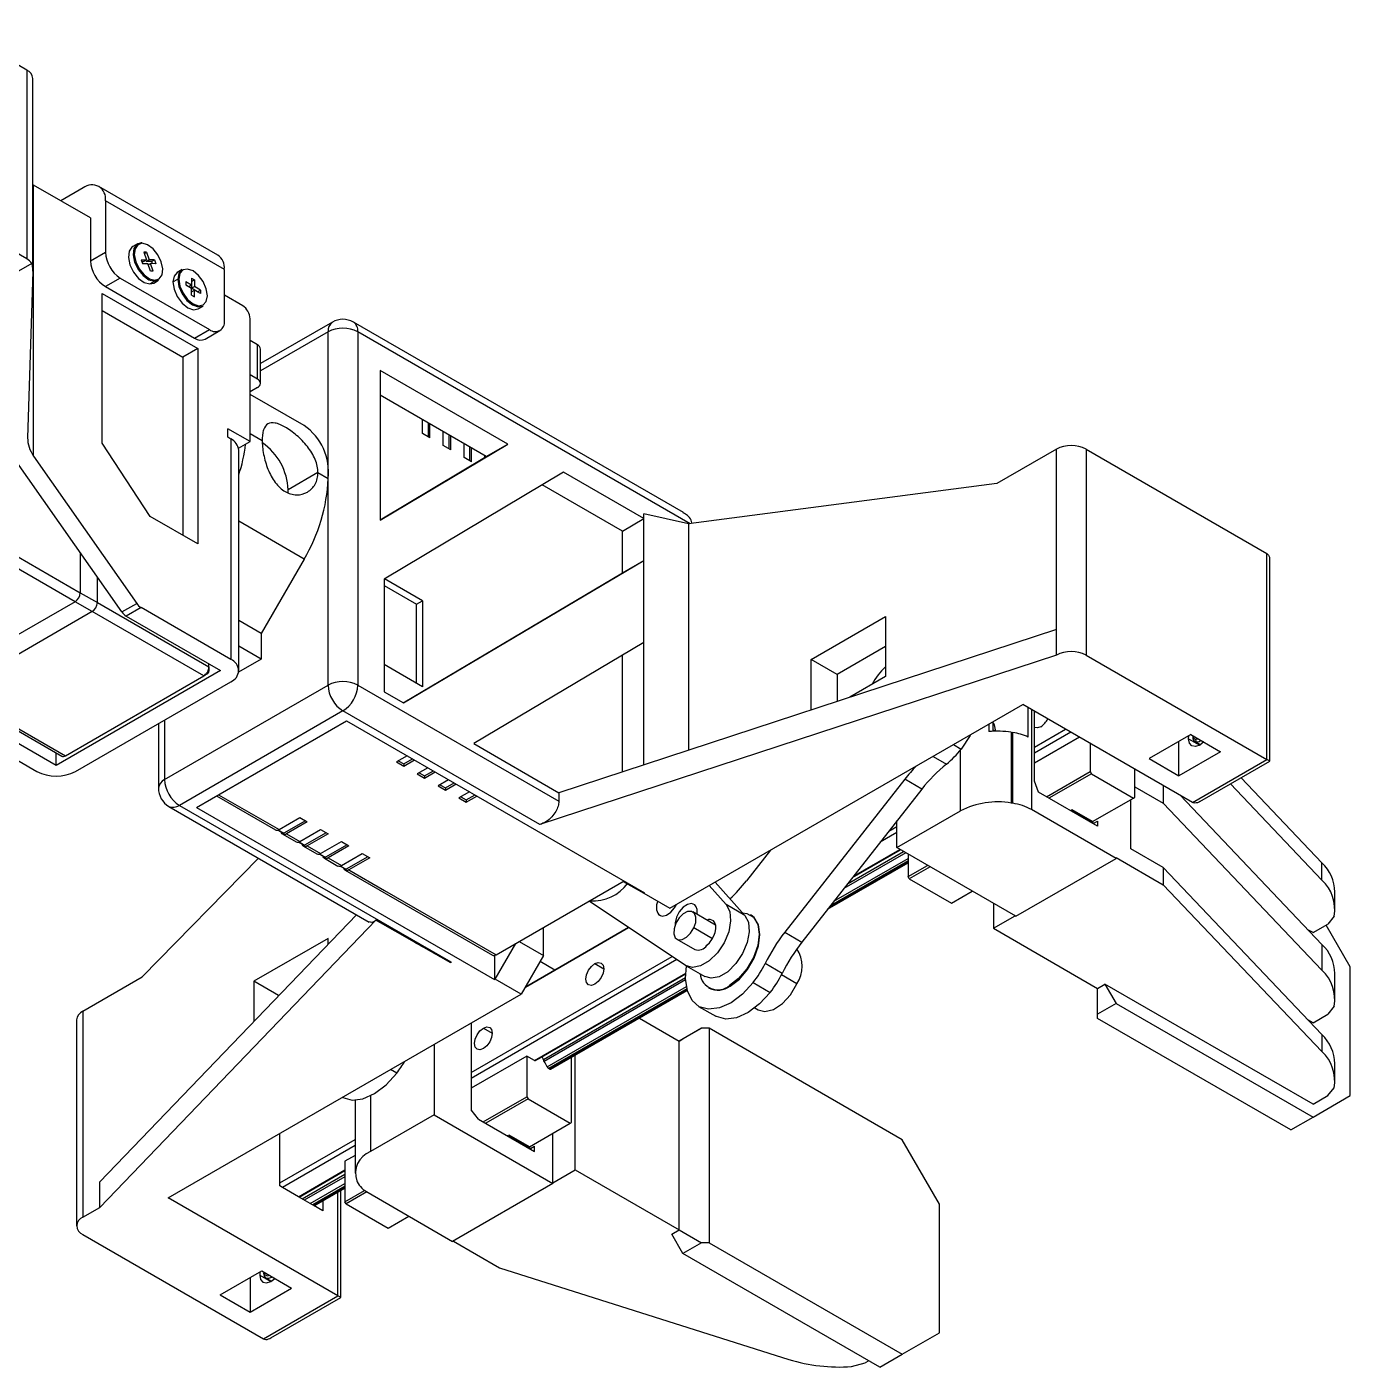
# Model space of a CAD drawing. Header units: millimetres. Extents: x 1258 to 2922, y -135 to 1239.
# Drawn here: x 1804.6 to 1867.6, y 68.9 to 132.6 of the extents above; entities that cross this region are included whole.
import ezdxf

# ---------------------------------------------------------------- set-up
doc = ezdxf.new("R2010")
doc.units = ezdxf.units.MM
doc.header["$LTSCALE"] = 6

msp = doc.modelspace()

# ---------------------------------------------------------------- linework, layer by layer
at = {"color": 7, "linetype": 'Continuous', "lineweight": 25}
for p, q in [((1804.603, 130.565), (1801.044, 132.62)), ((1804.603, 130.565), (1804.603, 121.583)), ((1804.896, 120.994), (1804.896, 130.157)), ((1804.896, 125.111), (1804.928, 125.092)), ((1804.928, 112.197), (1804.928, 125.092)), ((1807.637, 123.527), (1804.928, 125.092)), ((1813.69, 121.765), (1808.034, 125.031)), ((1804.603, 121.583), (1799.654, 124.44)), ((1807.284, 124.956), (1806.223, 124.344)), ((1808.344, 124.344), (1808.344, 121.894)), ((1814.001, 121.078), (1808.344, 124.344)), ((1807.637, 123.527), (1807.637, 121.486)), ((1807.637, 121.486), (1808.344, 121.894)), ((1809.867, 122.295), (1809.64, 122.165)), ((1810.301, 121.902), (1810.174, 121.902)), ((1810.174, 121.902), (1810.3, 121.537)), ((1810.195, 121.841), (1810.301, 121.902)), ((1810.301, 121.902), (1810.427, 121.537)), ((1804.84, 121.366), (1803.876, 120.809)), ((1804.84, 121.366), (1804.896, 120.978)), ((1810.047, 121.538), (1810.3, 121.537)), ((1810.047, 121.538), (1810.11, 121.355)), ((1810.075, 121.455), (1810.159, 121.455)), ((1810.11, 121.355), (1810.363, 121.354)), ((1810.159, 121.455), (1810.3, 121.537)), ((1810.264, 121.516), (1810.285, 121.455)), ((1810.285, 121.455), (1810.427, 121.537)), ((1810.538, 121.454), (1810.285, 121.455)), ((1810.489, 120.989), (1810.363, 121.354)), ((1810.384, 121.293), (1810.49, 121.354)), ((1810.68, 121.536), (1810.427, 121.537)), ((1810.616, 120.989), (1810.49, 121.354)), ((1810.743, 121.353), (1810.49, 121.354)), ((1810.538, 121.454), (1810.68, 121.536)), ((1810.538, 121.454), (1810.573, 121.354)), ((1810.68, 121.536), (1810.743, 121.353)), ((1804.896, 120.978), (1804.635, 113.064)), ((1809.051, 120.67), (1808.344, 120.261)), ((1809.051, 120.67), (1813.294, 118.22)), ((1810.455, 120.386), (1810.682, 120.516)), ((1810.616, 120.989), (1810.489, 120.989)), ((1810.64, 120.432), (1810.867, 120.563)), ((1810.682, 120.516), (1810.867, 120.563)), ((1811.555, 120.482), (1811.781, 120.613)), ((1811.988, 121.071), (1811.762, 120.94)), ((1812.163, 120.507), (1812.445, 120.343)), ((1812.163, 120.507), (1812.163, 120.343)), ((1812.445, 120.67), (1812.587, 120.588)), ((1812.445, 120.67), (1812.445, 120.343)), ((1812.445, 120.507), (1812.587, 120.588)), ((1812.587, 120.588), (1812.587, 120.262)), ((1814.001, 118.629), (1814.001, 121.078)), ((1808.195, 112.816), (1808.195, 119.939)), ((1808.195, 119.939), (1812.736, 117.318)), ((1808.344, 120.261), (1812.587, 117.812)), ((1810.455, 120.386), (1810.64, 120.432)), ((1812.163, 120.343), (1812.445, 120.18)), ((1812.163, 120.343), (1812.304, 120.262)), ((1812.304, 120.262), (1812.445, 120.343)), ((1812.445, 120.343), (1812.445, 120.18)), ((1812.445, 120.18), (1812.587, 120.262)), ((1812.445, 119.853), (1812.445, 120.18)), ((1812.728, 120.017), (1812.445, 120.18)), ((1812.445, 120.017), (1812.587, 120.098)), ((1812.87, 120.098), (1812.587, 120.262)), ((1812.587, 119.772), (1812.587, 120.098)), ((1812.87, 119.935), (1812.587, 120.098)), ((1812.728, 120.017), (1812.87, 120.098)), ((1812.728, 120.017), (1812.728, 120.017)), ((1812.87, 120.098), (1812.87, 119.935)), ((1812.445, 119.853), (1812.587, 119.772)), ((1812.762, 119.208), (1812.988, 119.338)), ((1814.874, 119.35), (1814.001, 119.854)), ((1808.195, 119.123), (1812.029, 116.91)), ((1815.228, 112.891), (1815.228, 118.737)), ((1812.587, 117.812), (1813.294, 118.22)), ((1813.087, 117.763), (1813.794, 118.171)), ((1819.142, 118.573), (1815.721, 116.597)), ((1818.935, 111.136), (1818.935, 118.115)), ((1835.84, 109.511), (1820.142, 118.573)), ((1820.349, 118.115), (1820.349, 101.302)), ((1812.736, 117.318), (1812.029, 116.91)), ((1812.736, 117.318), (1812.736, 108.024)), ((1815.574, 117.496), (1815.228, 117.697)), ((1815.574, 115.863), (1815.574, 117.496)), ((1812.029, 116.91), (1812.029, 108.432)), ((1815.721, 115.659), (1815.721, 117.292)), ((1815.574, 115.863), (1815.228, 116.064)), ((1821.41, 116.278), (1821.41, 109.149)), ((1827.486, 112.77), (1821.41, 116.278)), ((1815.574, 115.455), (1815.228, 115.255)), ((1817.796, 113.655), (1815.228, 115.137)), ((1826.461, 112.178), (1821.41, 115.094)), ((1815.228, 112.891), (1814.167, 113.503)), ((1814.167, 113.095), (1814.167, 113.503)), ((1823.425, 113.275), (1823.425, 113.93)), ((1823.691, 113.777), (1823.691, 113.122)), ((1823.779, 113.071), (1823.779, 113.726)), ((1814.308, 113.013), (1814.167, 113.095)), ((1814.308, 113.013), (1814.308, 102.529)), ((1814.679, 112.574), (1815.228, 112.891)), ((1823.779, 113.071), (1823.425, 113.275)), ((1824.415, 112.704), (1824.415, 113.359)), ((1824.68, 113.206), (1824.68, 112.551)), ((1824.769, 112.5), (1824.769, 113.155)), ((1809.124, 104.785), (1803.914, 112.227)), ((1810.466, 109.334), (1808.195, 112.816)), ((1814.689, 101.998), (1814.689, 112.483)), ((1821.41, 109.149), (1827.486, 112.77)), ((1824.769, 112.5), (1824.415, 112.704)), ((1825.405, 112.132), (1825.405, 112.788)), ((1825.67, 112.634), (1825.67, 111.979)), ((1825.759, 111.928), (1825.759, 112.583)), ((1826.395, 112.139), (1826.395, 112.216)), ((1826.461, 112.178), (1827.486, 112.77)), ((1853.583, 112.529), (1850.755, 110.896)), ((1853.583, 103.956), (1853.583, 112.529)), ((1854.998, 112.529), (1854.998, 102.731)), ((1854.998, 112.529), (1863.589, 107.57)), ((1804.928, 112.197), (1809.831, 105.193)), ((1821.41, 109.168), (1826.461, 112.178)), ((1825.759, 111.928), (1825.405, 112.132)), ((1818.454, 111.414), (1817.04, 110.598)), ((1818.454, 111.414), (1818.935, 111.136)), ((1818.935, 101.302), (1818.935, 111.136)), ((1830.136, 111.436), (1821.599, 106.35)), ((1833.961, 109.228), (1830.136, 111.436)), ((1817.034, 110.45), (1817.04, 110.598)), ((1832.936, 108.636), (1829.127, 110.835)), ((1850.755, 110.896), (1836.083, 108.974)), ((1800.962, 109.274), (1807.149, 105.703)), ((1812.736, 108.024), (1810.466, 109.334)), ((1832.936, 108.636), (1833.961, 109.228)), ((1833.961, 109.228), (1833.961, 109.448)), ((1836.083, 108.974), (1833.961, 109.448)), ((1833.961, 107.24), (1833.961, 109.228)), ((1806.901, 105.274), (1800.714, 108.846)), ((1832.936, 106.648), (1832.936, 108.636)), ((1836.083, 108.974), (1836.083, 98.214)), ((1807.149, 107.606), (1807.149, 105.703)), ((1817.796, 107.303), (1815.753, 103.765)), ((1822.521, 100.457), (1833.961, 107.24)), ((1832.936, 106.648), (1833.961, 107.24)), ((1833.961, 103.327), (1833.961, 107.24)), ((1863.589, 97.771), (1863.589, 107.57)), ((1863.735, 97.691), (1863.735, 107.243)), ((1822.507, 100.465), (1832.936, 106.648)), ((1807.962, 105.233), (1807.962, 106.444)), ((1821.599, 106.35), (1821.599, 100.989)), ((1821.599, 106.038), (1823.139, 105.15)), ((1823.425, 105.315), (1821.616, 106.36)), ((1806.901, 105.274), (1800.325, 101.478)), ((1807.715, 104.805), (1806.901, 105.274)), ((1807.149, 105.703), (1807.962, 105.233)), ((1807.962, 105.233), (1813.265, 102.172)), ((1823.139, 105.15), (1823.425, 105.315)), ((1823.425, 105.315), (1823.425, 101.232)), ((1807.715, 104.805), (1801.139, 101.008)), ((1813.018, 101.743), (1807.715, 104.805)), ((1809.124, 104.785), (1809.831, 105.193)), ((1810.041, 104.993), (1809.333, 104.584)), ((1809.333, 104.584), (1813.813, 101.998)), ((1814.308, 102.529), (1810.041, 104.993)), ((1823.139, 101.398), (1823.139, 105.15)), ((1841.916, 102.528), (1845.452, 104.569)), ((1845.452, 104.569), (1845.452, 101.711)), ((1815.753, 103.765), (1814.689, 104.379)), ((1853.583, 103.956), (1829.913, 96.189)), ((1853.583, 102.731), (1853.583, 103.956)), ((1815.753, 103.765), (1815.753, 102.54)), ((1833.961, 103.327), (1825.865, 98.526)), ((1833.961, 97.518), (1833.961, 103.327)), ((1815.753, 102.54), (1814.689, 103.154)), ((1853.583, 102.731), (1829.011, 94.669)), ((1832.936, 97.181), (1832.936, 102.719)), ((1845.452, 103.14), (1843.154, 101.813)), ((1854.998, 102.731), (1863.589, 97.771)), ((1813.265, 102.172), (1813.265, 102.315)), ((1813.265, 102.172), (1813.265, 101.968)), ((1815.753, 102.54), (1814.682, 101.922)), ((1823.425, 101.232), (1821.599, 102.286)), ((1841.916, 100.128), (1841.916, 102.528)), ((1843.154, 101.813), (1841.916, 102.528)), ((1813.813, 101.998), (1806, 97.487)), ((1806.442, 97.947), (1813.018, 101.743)), ((1806.919, 97.202), (1814.308, 101.467)), ((1813.195, 101.845), (1813.018, 101.743)), ((1843.154, 101.813), (1843.154, 100.534)), ((1845.452, 101.711), (1843.753, 100.73)), ((1800.964, 100.991), (1806.267, 97.929)), ((1801.139, 101.008), (1806.442, 97.947)), ((1811.157, 96.812), (1818.935, 101.302)), ((1820.349, 101.302), (1829.913, 95.781)), ((1821.599, 100.989), (1822.521, 100.457)), ((1835.199, 90.689), (1851.992, 100.384)), ((1860.053, 95.73), (1851.992, 100.384)), ((1852.246, 98.836), (1852.246, 100.237)), ((1800.813, 99.666), (1805.081, 97.202)), ((1806, 97.487), (1801.52, 100.074)), ((1810.864, 99.479), (1810.864, 96.404)), ((1819.642, 100.077), (1811.864, 95.587)), ((1812.677, 95.485), (1819.819, 99.608)), ((1829.011, 94.669), (1819.642, 100.077)), ((1819.819, 99.608), (1833.997, 91.424)), ((1850.574, 99.108), (1850.574, 99.565)), ((1852.536, 96.738), (1852.536, 100.07)), ((1850.368, 99.446), (1850.368, 99.093)), ((1851.438, 99.064), (1851.438, 95.696)), ((1851.438, 99.064), (1851.506, 99.054)), ((1851.506, 95.685), (1851.506, 99.054)), ((1852.536, 98.351), (1854.025, 99.21)), ((1854.272, 99.067), (1852.536, 98.065)), ((1854.679, 98.833), (1852.536, 97.596)), ((1859.983, 98.955), (1858.003, 97.812)), ((1859.877, 98.758), (1859.89, 98.901)), ((1859.983, 98.955), (1861.397, 98.138)), ((1860.079, 98.899), (1860.079, 98.845)), ((1825.865, 98.526), (1829.913, 96.189)), ((1855.188, 98.539), (1855.188, 97.196)), ((1859.417, 96.996), (1859.417, 98.628)), ((1860.182, 98.616), (1860.437, 98.47)), ((1860.209, 98.727), (1860.242, 98.596)), ((1806, 97.487), (1806, 98.084)), ((1822.692, 97.95), (1822.188, 97.659)), ((1822.188, 97.659), (1822.541, 97.455)), ((1822.276, 97.71), (1822.541, 97.557)), ((1822.541, 97.557), (1822.957, 97.797)), ((1822.541, 97.455), (1823.045, 97.746)), ((1822.541, 97.557), (1822.541, 97.455)), ((1858.003, 97.812), (1859.417, 96.996)), ((1861.397, 98.138), (1859.417, 96.996)), ((1860.053, 95.73), (1863.589, 97.771)), ((1860.411, 95.767), (1863.732, 97.684)), ((1823.682, 97.378), (1823.178, 97.088)), ((1823.178, 97.088), (1823.531, 96.883)), ((1823.266, 97.139), (1823.531, 96.985)), ((1823.531, 96.985), (1823.947, 97.225)), ((1823.531, 96.883), (1824.035, 97.174)), ((1823.531, 96.985), (1823.531, 96.883)), ((1853.113, 95.997), (1855.188, 97.196)), ((1855.248, 97.091), (1853.233, 95.928)), ((1855.188, 97.196), (1855.248, 97.091)), ((1855.248, 97.091), (1857.249, 95.936)), ((1857.309, 95.971), (1857.309, 97.314)), ((1824.671, 96.807), (1824.168, 96.516)), ((1824.168, 96.516), (1824.521, 96.312)), ((1824.256, 96.567), (1824.521, 96.414)), ((1824.521, 96.414), (1824.937, 96.654)), ((1824.521, 96.312), (1825.025, 96.603)), ((1824.521, 96.414), (1824.521, 96.312)), ((1846.374, 96.831), (1840.665, 89.553)), ((1847.187, 96.361), (1841.478, 89.084)), ((1847.187, 96.361), (1846.374, 96.831)), ((1852.741, 96.212), (1852.536, 96.738)), ((1857.309, 96.474), (1858.663, 95.692)), ((1858.663, 96.533), (1858.663, 95.692)), ((1861.869, 96.609), (1866.22, 92.036)), ((1862.371, 96.899), (1866.22, 92.853)), ((1813.627, 96.033), (1816.427, 94.417)), ((1825.661, 96.235), (1825.158, 95.945)), ((1825.158, 95.945), (1825.511, 95.74)), ((1825.246, 95.996), (1825.511, 95.843)), ((1825.511, 95.843), (1825.927, 96.082)), ((1825.511, 95.74), (1826.015, 96.031)), ((1825.511, 95.843), (1825.511, 95.74)), ((1829.913, 96.189), (1829.913, 95.781)), ((1851.506, 95.685), (1851.438, 95.696)), ((1855.542, 94.595), (1852.741, 96.212)), ((1855.305, 94.814), (1857.249, 95.936)), ((1857.133, 93.514), (1857.133, 95.869)), ((1857.249, 95.936), (1857.309, 95.971)), ((1858.663, 95.692), (1866.22, 87.749)), ((1859.474, 96.065), (1866.22, 88.974)), ((1811.364, 95.538), (1820.894, 90.036)), ((1811.864, 95.587), (1824.769, 88.137)), ((1812.677, 95.485), (1826.855, 87.301)), ((1816.602, 94.434), (1817.592, 95.006)), ((1817.592, 95.006), (1817.945, 94.802)), ((1845.996, 93.575), (1849.023, 95.322)), ((1856.426, 93.064), (1852.403, 95.387)), ((1854.34, 95.371), (1854.269, 95.33)), ((1855.305, 94.814), (1854.34, 95.371)), ((1854.34, 95.371), (1854.375, 95.31)), ((1854.375, 95.31), (1854.34, 95.289)), ((1854.375, 95.31), (1855.365, 94.738)), ((1816.545, 94.409), (1816.807, 94.258)), ((1817.857, 94.853), (1816.832, 94.261)), ((1817.945, 94.802), (1816.955, 94.23)), ((1817.592, 93.863), (1818.582, 94.434)), ((1818.582, 94.434), (1818.935, 94.23)), ((1845.612, 94.354), (1845.996, 94.575)), ((1845.996, 93.575), (1845.996, 94.843)), ((1855.365, 94.738), (1855.33, 94.718)), ((1855.365, 94.738), (1855.542, 94.84)), ((1855.542, 94.84), (1855.542, 94.595)), ((1816.78, 94.213), (1817.417, 93.845)), ((1816.955, 94.23), (1817.592, 93.863)), ((1817.535, 93.838), (1817.797, 93.687)), ((1818.847, 94.281), (1817.822, 93.689)), ((1818.935, 94.23), (1817.945, 93.659)), ((1818.582, 93.291), (1819.572, 93.863)), ((1819.572, 93.863), (1819.925, 93.659)), ((1845.996, 94.289), (1845.202, 93.831)), ((1817.77, 93.641), (1818.407, 93.274)), ((1817.945, 93.659), (1818.582, 93.291)), ((1818.525, 93.266), (1818.786, 93.115)), ((1819.837, 93.71), (1818.811, 93.118)), ((1819.925, 93.659), (1818.935, 93.087)), ((1818.935, 93.087), (1819.572, 92.72)), ((1819.572, 92.72), (1820.562, 93.291)), ((1820.827, 93.138), (1819.801, 92.546)), ((1820.915, 93.087), (1819.925, 92.516)), ((1820.562, 93.291), (1820.915, 93.087)), ((1839.979, 93.448), (1838.837, 91.993)), ((1843.89, 92.159), (1846.169, 93.474)), ((1843.89, 92.158), (1846.169, 93.474)), ((1851.653, 90.309), (1845.996, 93.575)), ((1846.526, 93.268), (1846.526, 92.195)), ((1856.426, 93.105), (1858.663, 91.814)), ((1856.426, 93.105), (1856.426, 93.064)), ((1858.663, 92.63), (1857.133, 93.514)), ((1810.096, 87.425), (1815.621, 93.08)), ((1818.76, 93.07), (1819.397, 92.702)), ((1819.515, 92.695), (1819.776, 92.544)), ((1819.75, 92.498), (1826.751, 88.457)), ((1819.925, 92.516), (1821.622, 91.536)), ((1842.701, 90.642), (1846.526, 92.851)), ((1846.526, 92.195), (1847.456, 92.732)), ((1847.576, 92.662), (1846.586, 92.091)), ((1851.653, 90.309), (1856.426, 93.064)), ((1858.663, 92.63), (1858.663, 91.814)), ((1866.22, 84.687), (1858.663, 92.63)), ((1866.22, 92.036), (1866.22, 92.853)), ((1826.926, 88.474), (1833.015, 91.99)), ((1832.98, 91.97), (1833.961, 91.403)), ((1837.347, 91.929), (1838.76, 90.354)), ((1846.586, 92.091), (1846.526, 92.195)), ((1846.586, 92.091), (1848.587, 90.936)), ((1866.22, 83.871), (1858.663, 91.814)), ((1821.622, 91.536), (1826.926, 88.474)), ((1833.961, 91.403), (1833.997, 91.424)), ((1833.961, 91.403), (1835.199, 90.689)), ((1837.066, 91.767), (1837.876, 90.865)), ((1848.587, 90.936), (1849.577, 91.507)), ((1866.838, 90.647), (1866.838, 91.463)), ((1835.947, 87.973), (1831.351, 91.029)), ((1838.76, 90.354), (1837.876, 90.865)), ((1850.592, 90.921), (1850.592, 89.738)), ((1820.288, 90.386), (1808.072, 77.682)), ((1821.207, 90.118), (1808.072, 76.457)), ((1821.207, 90.121), (1821.207, 90.118)), ((1824.769, 88.103), (1821.207, 90.118)), ((1837.373, 89.891), (1836.284, 90.519)), ((1839.066, 90.357), (1839.03, 90.377)), ((1850.592, 89.738), (1851.617, 90.329)), ((1865.795, 89.535), (1866.502, 89.943)), ((1866.805, 90.319), (1866.502, 89.943)), ((1818.935, 89.261), (1815.4, 87.22)), ((1818.935, 88.98), (1818.935, 89.261)), ((1833.231, 89.779), (1828.323, 86.945)), ((1828.323, 86.945), (1833.231, 89.779)), ((1829.188, 88.444), (1829.188, 89.781)), ((1840.665, 89.553), (1841.478, 89.084)), ((1850.592, 89.738), (1855.542, 86.88)), ((1865.795, 89.535), (1865.555, 89.673)), ((1867.563, 87.902), (1866.414, 89.892)), ((1826.89, 87.321), (1827.871, 89.02)), ((1828.03, 89.112), (1829.188, 88.444)), ((1835.534, 89.22), (1836.383, 88.731)), ((1866.22, 88.974), (1866.22, 87.749)), ((1824.769, 88.137), (1824.769, 88.103)), ((1825.745, 82.885), (1835.302, 88.402)), ((1835.532, 88.249), (1825.745, 82.599)), ((1826.855, 88.45), (1826.855, 87.301)), ((1829.188, 88.444), (1828.128, 86.607)), ((1829.723, 87.753), (1829.023, 88.157)), ((1840.539, 87.589), (1839.726, 88.058)), ((1807.268, 85.792), (1810.096, 87.425)), ((1828.804, 83.449), (1835.95, 87.575)), ((1828.979, 83.551), (1835.95, 87.575)), ((1835.979, 87.953), (1836.863, 87.443)), ((1866.838, 86.36), (1866.838, 87.585)), ((1867.563, 81.778), (1867.563, 87.902)), ((1815.4, 87.22), (1815.4, 85.303)), ((1816.585, 86.536), (1815.4, 87.22)), ((1826.89, 87.321), (1826.855, 87.301)), ((1828.128, 86.607), (1826.89, 87.321)), ((1828.397, 87.073), (1828.397, 86.988)), ((1829.532, 83.041), (1836.022, 86.787)), ((1837.03, 86.913), (1837.066, 86.893)), ((1838.03, 87.012), (1838.066, 86.992)), ((1839.162, 87.161), (1839.976, 86.692)), ((1855.542, 86.88), (1855.895, 87.084)), ((1855.542, 85.655), (1855.542, 86.88)), ((1865.795, 81.369), (1855.895, 87.084)), ((1855.895, 87.084), (1856.426, 86.166)), ((1811.334, 76.912), (1828.128, 86.607)), ((1856.426, 86.166), (1855.542, 85.655)), ((1856.426, 86.166), (1865.795, 80.757)), ((1807.268, 85.792), (1807.268, 75.993)), ((1833.745, 85.472), (1835.645, 84.376)), ((1836.566, 86.027), (1837.379, 85.557)), ((1839.244, 85.953), (1839.395, 85.866)), ((1855.542, 85.451), (1855.542, 85.655)), ((1864.734, 80.145), (1855.542, 85.451)), ((1865.795, 85.248), (1866.502, 85.656)), ((1866.805, 86.032), (1866.502, 85.656)), ((1806.975, 85.384), (1806.975, 75.585)), ((1825.745, 85.231), (1825.745, 81.1)), ((1836.705, 84.988), (1835.645, 84.376)), ((1835.821, 84.478), (1836.705, 84.988)), ((1837.059, 84.988), (1836.705, 84.988)), ((1837.059, 84.988), (1837.059, 74.781)), ((1846.251, 79.681), (1837.059, 84.988)), ((1865.795, 85.248), (1865.555, 85.386)), ((1823.977, 84.211), (1823.977, 80.864)), ((1835.645, 84.376), (1835.821, 84.478)), ((1835.645, 75.394), (1835.645, 84.376)), ((1866.22, 84.687), (1866.22, 83.871)), ((1828.397, 83.66), (1825.745, 82.13)), ((1828.754, 83.454), (1828.397, 83.66)), ((1828.397, 83.66), (1828.397, 81.729)), ((1828.979, 83.551), (1828.976, 83.549)), ((1830.518, 80.505), (1830.518, 83.61)), ((1830.695, 78.251), (1830.695, 83.712)), ((1829.177, 83.494), (1829.177, 83.496)), ((1829.457, 83.048), (1829.423, 83.068)), ((1866.838, 82.481), (1866.838, 83.298)), ((1826.321, 80.531), (1828.397, 81.729)), ((1828.457, 81.625), (1826.442, 80.462)), ((1828.397, 81.729), (1828.457, 81.625)), ((1828.457, 81.625), (1830.458, 80.47)), ((1865.795, 81.369), (1866.502, 81.778)), ((1865.795, 80.757), (1867.563, 81.778)), ((1866.502, 81.778), (1866.805, 82.153)), ((1820.218, 81.464), (1820.218, 78.095)), ((1826.099, 80.66), (1825.745, 81.1)), ((1823.977, 80.864), (1820.95, 79.116)), ((1823.977, 80.864), (1829.634, 77.598)), ((1826.099, 80.66), (1828.75, 79.129)), ((1828.513, 79.347), (1830.458, 80.47)), ((1830.458, 80.47), (1830.518, 80.505)), ((1864.734, 80.145), (1865.795, 80.757)), ((1816.637, 77.627), (1816.637, 79.973)), ((1827.548, 79.905), (1827.477, 79.864)), ((1827.548, 79.905), (1827.584, 79.843)), ((1828.513, 79.347), (1827.548, 79.905)), ((1827.584, 79.843), (1827.548, 79.823)), ((1827.584, 79.843), (1828.574, 79.272)), ((1829.634, 77.639), (1829.634, 79.994)), ((1816.637, 77.627), (1820.218, 79.694)), ((1820.218, 79.408), (1816.761, 77.413)), ((1828.574, 79.272), (1828.538, 79.251)), ((1828.574, 79.272), (1828.75, 79.374)), ((1828.75, 79.129), (1828.75, 79.374)), ((1848.019, 76.62), (1846.251, 79.681)), ((1820.218, 78.939), (1819.735, 78.66)), ((1819.735, 78.66), (1819.735, 76.729)), ((1817.554, 76.955), (1819.735, 78.214)), ((1817.554, 76.955), (1819.735, 78.214)), ((1829.634, 77.639), (1830.695, 78.251)), ((1830.695, 78.251), (1835.645, 75.394)), ((1808.072, 76.457), (1808.072, 77.682)), ((1816.637, 77.484), (1816.637, 77.627)), ((1816.761, 77.413), (1816.637, 77.484)), ((1817.524, 76.972), (1816.761, 77.413)), ((1818.272, 76.54), (1819.735, 77.385)), ((1819.541, 72.178), (1819.541, 77.273)), ((1819.735, 76.729), (1820.675, 77.272)), ((1820.786, 77.197), (1819.795, 76.625)), ((1820.303, 77.722), (1820.321, 77.682)), ((1820.839, 77.165), (1824.861, 74.843)), ((1829.634, 77.598), (1824.861, 74.843)), ((1829.634, 77.598), (1829.634, 77.639)), ((1819.395, 72.258), (1811.334, 76.912)), ((1818.194, 76.585), (1817.524, 76.972)), ((1818.228, 76.566), (1818.194, 76.585)), ((1818.688, 76.3), (1818.228, 76.566)), ((1818.688, 76.78), (1818.688, 76.3)), ((1819.795, 76.625), (1819.735, 76.729)), ((1819.795, 76.625), (1821.796, 75.469)), ((1848.019, 70.495), (1848.019, 76.62)), ((1807.268, 75.993), (1808.072, 76.457)), ((1821.796, 75.469), (1822.786, 76.041)), ((1835.291, 75.19), (1835.645, 75.394)), ((1835.645, 75.394), (1836.705, 74.781)), ((1807.268, 75.177), (1815.859, 70.217)), ((1824.897, 74.863), (1827.098, 73.592)), ((1835.821, 74.271), (1835.291, 75.19)), ((1836.705, 74.781), (1835.821, 74.271)), ((1837.059, 74.781), (1836.705, 74.781)), ((1837.059, 74.781), (1846.251, 69.475)), ((1845.191, 68.862), (1835.821, 74.271)), ((1813.809, 72.299), (1815.789, 73.442)), ((1815.696, 73.389), (1815.683, 73.245)), ((1815.789, 73.442), (1817.203, 72.626)), ((1815.885, 73.387), (1815.885, 73.333)), ((1827.098, 73.592), (1840.857, 69.229)), ((1815.223, 73.116), (1815.223, 71.483)), ((1815.988, 73.104), (1816.242, 72.957)), ((1813.809, 72.299), (1815.223, 71.483)), ((1815.223, 71.483), (1817.203, 72.626)), ((1815.859, 70.217), (1819.395, 72.258)), ((1816.216, 70.254), (1819.537, 72.172)), ((1846.251, 69.475), (1848.019, 70.495)), ((1843.833, 68.891), (1844.483, 69.067)), ((1844.66, 69.169), (1844.483, 69.067)), ((1845.191, 68.862), (1846.251, 69.475))]:
    msp.add_line(p, q, dxfattribs=at)
at = {"color": 8, "linetype": 'Continuous', "lineweight": 25}
for p, q in [((1818.935, 118.115), (1815.721, 116.259)), ((1836.164, 108.985), (1820.349, 118.115)), ((1815.228, 113.277), (1815.803, 112.945)), ((1817.796, 107.303), (1814.689, 109.097)), ((1852.403, 100.147), (1852.403, 95.387)), ((1811.157, 99.648), (1811.157, 96.812)), ((1850.664, 99.111), (1850.574, 99.163)), ((1848.689, 98.476), (1849.055, 98.265)), ((1849.023, 95.322), (1849.023, 98.226)), ((1859.877, 98.758), (1860.407, 98.452)), ((1860.242, 98.596), (1860.447, 98.477)), ((1847.72, 97.917), (1848.354, 97.551)), ((1813.729, 96.092), (1816.602, 94.434)), ((1816.563, 94.416), (1816.832, 94.261)), ((1817.553, 93.844), (1817.822, 93.689)), ((1818.543, 93.273), (1818.811, 93.118)), ((1846.421, 93.329), (1843.473, 91.627)), ((1843.646, 91.847), (1846.317, 93.389)), ((1843.648, 91.85), (1846.316, 93.39)), ((1843.938, 92.22), (1846.14, 93.491)), ((1819.533, 92.701), (1819.801, 92.546)), ((1842.773, 90.735), (1846.526, 92.902)), ((1846.526, 92.941), (1842.83, 90.808)), ((1843.003, 91.028), (1846.526, 93.062)), ((1834.758, 90.333), (1834.674, 90.381)), ((1837.223, 89.244), (1836.337, 89.755)), ((1831.628, 88.057), (1832.052, 87.812)), ((1828.754, 83.454), (1835.952, 87.61)), ((1829.177, 83.496), (1835.944, 87.403)), ((1829.177, 83.494), (1835.944, 87.401)), ((1841.242, 87.096), (1840.505, 87.521)), ((1835.947, 87.282), (1829.217, 83.397)), ((1829.359, 83.151), (1835.98, 86.973)), ((1836.002, 86.866), (1829.423, 83.068)), ((1829.457, 83.048), (1836.011, 86.831)), ((1826.324, 84.995), (1826.749, 84.75)), ((1822.201, 82.85), (1821.911, 83.018)), ((1820.95, 81.775), (1820.95, 79.116)), ((1817.524, 76.972), (1819.735, 78.248)), ((1817.7, 76.87), (1819.735, 78.045)), ((1817.701, 76.87), (1819.735, 78.044)), ((1819.735, 77.923), (1817.805, 76.81)), ((1818.09, 76.645), (1819.735, 77.595)), ((1819.735, 77.475), (1818.194, 76.585)), ((1818.228, 76.566), (1819.735, 77.435)), ((1819.395, 72.258), (1819.395, 77.188)), ((1815.683, 73.245), (1816.213, 72.939))]:
    msp.add_line(p, q, dxfattribs=at)
at = {"color": 7, "linetype": 'Continuous', "lineweight": 25, "flags": 128}
for points in [[(1809.64, 122.165), (1809.607, 122.143), (1809.47, 121.945), (1809.435, 121.649), (1809.507, 121.3), (1809.676, 120.951), (1809.915, 120.654), (1810.189, 120.456), (1810.455, 120.386)], [(1810.052, 122.342), (1809.833, 122.273), (1809.696, 122.076), (1809.661, 121.78), (1809.733, 121.431), (1809.902, 121.081), (1810.142, 120.785), (1810.415, 120.586), (1810.682, 120.516)], [(1810.093, 122.322), (1809.883, 122.256), (1809.751, 122.066), (1809.718, 121.782), (1809.787, 121.447), (1809.949, 121.112), (1810.179, 120.827), (1810.442, 120.636), (1810.697, 120.569)], [(1810.697, 120.569), (1810.907, 120.635), (1811.038, 120.825), (1811.072, 121.108), (1811.003, 121.444), (1810.841, 121.779), (1810.611, 122.064), (1810.348, 122.254), (1810.093, 122.322)], [(1811.762, 120.94), (1811.762, 120.94), (1811.608, 120.763), (1811.555, 120.482)], [(1811.988, 121.071), (1811.988, 121.071), (1811.835, 120.894), (1811.781, 120.613)], [(1811.781, 120.613), (1811.835, 120.269), (1811.988, 119.916), (1812.217, 119.606), (1812.488, 119.388), (1812.758, 119.294), (1812.988, 119.338)], [(1813.195, 119.829), (1813.143, 120.159), (1812.996, 120.498), (1812.776, 120.795), (1812.516, 121.005), (1812.256, 121.095), (1812.036, 121.052), (1811.889, 120.883), (1811.837, 120.613)], [(1811.837, 120.613), (1811.889, 120.283), (1812.036, 119.944), (1812.256, 119.647), (1812.516, 119.437), (1812.776, 119.347), (1812.996, 119.389), (1813.143, 119.559), (1813.195, 119.829)], [(1811.555, 120.482), (1811.608, 120.139), (1811.762, 119.785), (1811.991, 119.476), (1812.262, 119.257), (1812.532, 119.163), (1812.762, 119.208)], [(1850.574, 99.5), (1850.626, 99.411), (1850.685, 99.099)], [(1852.536, 99.978), (1852.541, 99.986), (1852.578, 100.046)], [(1849.506, 98.948), (1849.487, 98.914), (1849.055, 98.265)], [(1852.841, 99.323), (1852.679, 99.267), (1852.541, 99.293)], [(1860.596, 98.601), (1860.407, 98.452), (1860.204, 98.381), (1860.032, 98.415), (1859.917, 98.547), (1859.877, 98.758)], [(1860.337, 98.751), (1860.312, 98.74), (1860.209, 98.727)], [(1860.477, 98.67), (1860.37, 98.612), (1860.242, 98.596)], [(1816.955, 94.23), (1816.907, 94.208), (1816.861, 94.197), (1816.818, 94.199), (1816.78, 94.213), (1816.75, 94.238), (1816.727, 94.275), (1816.714, 94.311)], [(1817.945, 93.659), (1817.897, 93.636), (1817.851, 93.626), (1817.808, 93.627), (1817.77, 93.641), (1817.739, 93.667), (1817.717, 93.703), (1817.704, 93.74)], [(1818.935, 93.087), (1818.887, 93.065), (1818.84, 93.054), (1818.798, 93.056), (1818.76, 93.07), (1818.729, 93.095), (1818.707, 93.132), (1818.694, 93.168)], [(1819.925, 92.516), (1819.877, 92.493), (1819.83, 92.483), (1819.788, 92.484), (1819.75, 92.498), (1819.719, 92.524), (1819.697, 92.56), (1819.684, 92.597)], [(1834.674, 90.381), (1834.832, 90.318), (1835.03, 90.36), (1835.236, 90.499), (1835.419, 90.715), (1835.506, 90.866)], [(1836.385, 90.857), (1836.227, 90.92), (1836.03, 90.878), (1835.824, 90.739), (1835.64, 90.523), (1835.507, 90.263), (1835.444, 90), (1835.442, 89.89)], [(1836.337, 89.755), (1836.424, 90.022), (1836.433, 90.266), (1836.362, 90.45), (1836.222, 90.545), (1836.035, 90.537), (1835.828, 90.428), (1835.634, 90.234), (1835.481, 89.985)], [(1837.876, 90.865), (1838.047, 90.534), (1838.088, 90.088), (1837.994, 89.573), (1837.775, 89.047), (1837.455, 88.568), (1837.069, 88.187), (1836.66, 87.946), (1836.272, 87.872), (1835.947, 87.973)], [(1835.481, 89.985), (1835.394, 89.718), (1835.385, 89.474), (1835.456, 89.29), (1835.596, 89.195), (1835.783, 89.202), (1835.99, 89.312), (1836.185, 89.506), (1836.337, 89.755)], [(1838.76, 90.354), (1838.931, 90.024), (1838.972, 89.577), (1838.878, 89.063), (1838.659, 88.537), (1838.339, 88.057), (1837.953, 87.676), (1837.544, 87.436), (1837.156, 87.362), (1836.863, 87.443)], [(1836.958, 88.929), (1837.086, 89.053), (1837.199, 89.204), (1837.29, 89.373), (1837.352, 89.547), (1837.382, 89.717), (1837.377, 89.87), (1837.338, 89.998), (1837.268, 90.09)], [(1838.655, 90.471), (1838.862, 90.446), (1839.174, 90.266), (1839.375, 89.926), (1839.445, 89.462), (1839.375, 88.917), (1839.174, 88.346), (1838.862, 87.804), (1838.467, 87.344), (1838.03, 87.012)], [(1838.066, 86.992), (1838.503, 87.324), (1838.897, 87.784), (1839.21, 88.326), (1839.411, 88.897), (1839.48, 89.441), (1839.411, 89.906), (1839.21, 90.245), (1839.066, 90.357)], [(1831.628, 87.077), (1831.465, 87.02), (1831.328, 87.047), (1831.236, 87.153), (1831.204, 87.322), (1831.236, 87.528), (1831.328, 87.74), (1831.465, 87.926), (1831.628, 88.057)], [(1831.628, 88.057), (1831.79, 88.113), (1831.928, 88.086), (1832.02, 87.981), (1832.052, 87.812), (1832.02, 87.606), (1831.928, 87.394), (1831.79, 87.208), (1831.628, 87.077)], [(1839.162, 87.161), (1838.655, 86.612), (1838.108, 86.2), (1837.557, 85.953), (1837.042, 85.888), (1836.596, 86.01), (1836.25, 86.31), (1836.028, 86.768), (1835.945, 87.352), (1835.992, 87.946)], [(1839.395, 85.866), (1839.719, 85.785), (1840.126, 85.883), (1840.549, 86.16), (1840.936, 86.581), (1841.242, 87.096)], [(1839.976, 86.692), (1839.468, 86.143), (1838.921, 85.731), (1838.37, 85.484), (1837.855, 85.419), (1837.409, 85.541), (1837.379, 85.557)], [(1826.324, 84.015), (1826.162, 83.959), (1826.024, 83.986), (1825.933, 84.092), (1825.9, 84.26), (1825.933, 84.467), (1826.024, 84.679), (1826.162, 84.864), (1826.324, 84.995)], [(1826.324, 84.995), (1826.487, 85.052), (1826.624, 85.025), (1826.716, 84.919), (1826.749, 84.75), (1826.716, 84.544), (1826.624, 84.332), (1826.487, 84.146), (1826.324, 84.015)], [(1819.596, 81.705), (1819.633, 81.685), (1820.08, 81.567), (1820.597, 81.635), (1821.147, 81.884), (1821.695, 82.299), (1822.201, 82.85)], [(1816.282, 73.157), (1816.238, 73.128), (1816.103, 73.081), (1815.988, 73.104), (1815.912, 73.192), (1815.885, 73.333)], [(1815.683, 73.245), (1815.723, 73.034), (1815.838, 72.902), (1816.01, 72.868), (1816.213, 72.939), (1816.402, 73.088)]]:
    msp.add_lwpolyline(points, dxfattribs=at)
at = {"color": 7, "linetype": 'Continuous', "lineweight": 25}
for centre, radius, start, end in [((1804.399, 130.109), 0.499, 5.46691, 65.85323), ((1807.698, 124.449), 0.655, 350.78596, 129.20329), ((1809.879, 121.964), 1.537, 182.60548, 237.39452), ((1810.064, 122.316), 0.0288, 11.42196, 116.01848), ((1804.293, 121.008), 0.653, 33.21411, 61.66855), ((1809.172, 121.556), 1.537, 182.60548, 237.39452), ((1813.266, 121.159), 0.739, 353.70115, 54.98667), ((1810.655, 120.553), 0.0451, 305.74887, 21.18513), ((1811.809, 120.558), 0.0615, 62.60967, 117.39033), ((1811.561, 120.466), 0.0175, 110.78342, 249.21658), ((1813.189, 119.813), 0.0175, 290.78342, 69.21658), ((1814.46, 118.702), 0.768, 2.60548, 57.39452), ((1813.57, 118.559), 0.437, 230.79671, 9.21404), ((1819.642, 117.707), 1, 60.00269, 119.99731), ((1819.642, 116.75), 1.537, 62.60967, 117.39033), ((1812.88, 118.221), 0.503, 234.38242, 294.30712), ((1815.471, 117.267), 0.251, 5.6948, 65.62534), ((1815.497, 115.659), 0.218, 290.78342, 69.21658), ((1816.289, 111.456), 2.666, 353.1202, 55.56762), ((1814.039, 112.418), 0.654, 5.6948, 65.62534), ((1807.661, 113.609), 7.399, 341.78592, 353.46123), ((1814.16, 110.471), 2.883, 2.52554, 55.02396), ((1854.291, 111.165), 1.537, 62.60967, 117.39033), ((1811.004, 111.407), 7.935, 328.85627, 358.0435), ((1806.612, 105.727), 0.538, 302.60548, 357.39452), ((1807.425, 105.258), 0.538, 302.60548, 357.39452), ((1809.69, 105.167), 0.683, 213.99714, 238.52696), ((1810.397, 105.575), 0.683, 213.99714, 238.52696), ((1854.291, 101.366), 1.537, 62.60967, 117.39033), ((1814.107, 101.998), 0.568, 290.78342, 69.21658), ((1847.31, 100.114), 2.774, 132.05529, 153.55181), ((1813.112, 101.975), 0.154, 302.60519, 357.39481), ((1819.642, 99.938), 1.537, 62.60967, 117.39033), ((1820.47, 101.372), 1.537, 182.60548, 237.39452), ((1818.814, 101.372), 1.537, 302.60548, 357.39452), ((1852.344, 100.095), 0.918, 302.73061, 334.59624), ((1850.791, 94.831), 4.283, 81.30201, 95.6575), ((1851.107, 96.328), 2.755, 65.59179, 81.66876), ((1860.307, 98.816), 0.23, 172.7605, 253.47599), ((1860.256, 98.897), 0.176, 179.42871, 254.52697), ((1845.633, 100.921), 4.332, 308.92021, 322.17971), ((1852.89, 91.934), 7.219, 128.92021, 142.17971), ((1806, 98.976), 1.998, 242.60967, 297.39033), ((1852.485, 92.047), 7.761, 135.83189, 141.94248), ((1811.864, 96.404), 1, 180, 240.00269), ((1812.692, 96.882), 1.537, 182.60548, 237.39452), ((1850.787, 91.914), 3.838, 80.2289, 117.35717), ((1851.145, 93.107), 2.604, 61.11116, 82.02267), ((1816.499, 94.577), 0.176, 245.69288, 305.61758), ((1816.817, 94.281), 0.0251, 245.68605, 305.61817), ((1817.489, 94.006), 0.176, 245.69288, 305.61758), ((1817.807, 93.71), 0.0251, 245.68605, 305.61817), ((1818.479, 93.434), 0.176, 245.69288, 305.61758), ((1818.797, 93.138), 0.0251, 245.68605, 305.61817), ((1819.469, 92.863), 0.176, 245.69288, 305.61758), ((1819.787, 92.567), 0.0251, 245.68605, 305.61817), ((1864.847, 91.411), 1.991, 1.51331, 46.40887), ((1831.568, 93.033), 1.988, 264.95187, 324.81537), ((1832.891, 96.635), 7.543, 313.22116, 322.0193), ((1864.898, 90.627), 1.932, 350.80698, 46.81948), ((1835.151, 90.743), 0.599, 152.23186, 217.19892), ((1835.979, 90.525), 0.524, 346.30248, 39.2263), ((1837.078, 89.837), 0.317, 53.2258, 112.20084), ((1847.415, 84.271), 8.571, 141.95857, 153.7802), ((1836.542, 89.202), 0.497, 251.28326, 326.78948), ((1848.228, 83.802), 8.571, 141.95857, 153.7802), ((1839.985, 87.927), 1.507, 326.52978, 33.70813), ((1864.847, 87.532), 1.991, 1.51331, 46.40887), ((1835.112, 90.33), 5.143, 321.95857, 333.7802), ((1837.483, 87.667), 0.853, 186.22291, 309.87803), ((1835.925, 89.861), 5.143, 321.95857, 333.7802), ((1864.898, 86.34), 1.932, 350.80698, 46.81948), ((1837.484, 87.77), 0.971, 244.50963, 306.80082), ((1807.476, 85.334), 0.503, 114.37466, 174.3052), ((1864.79, 83.22), 2.049, 2.18362, 45.73857), ((1828.98, 83.485), 0.197, 3.04581, 46.84715), ((1864.898, 82.462), 1.932, 350.80698, 46.81948), ((1818.171, 85.989), 5.108, 322.0912, 329.56306), ((1828.783, 83.495), 0.05, 234.15236, 294.53718), ((1829.332, 83.502), 0.155, 182.78101, 222.38448), ((1828.678, 82.922), 0.718, 18.61347, 41.42023), ((1829.507, 83.198), 0.155, 197.64801, 237.22169), ((1829.501, 83.109), 0.0754, 234.38242, 294.30712), ((1821.055, 81.463), 0.837, 172.89452, 179.9921), ((1821.339, 78.088), 1.099, 110.74208, 199.461), ((1821.408, 78.252), 1.227, 207.65112, 242.35509), ((1807.423, 75.585), 0.437, 110.78342, 249.21658), ((1816.053, 73.379), 0.167, 177.71255, 302.29283), ((1843.253, 77.06), 8.189, 252.98819, 274.05688)]:
    msp.add_arc(centre, radius, start, end, dxfattribs=at)
at = {"color": 8, "linetype": 'Continuous', "lineweight": 25}
for centre, radius, start, end in [((1819.425, 118.169), 0.493, 125.01333, 186.29885), ((1819.874, 118.175), 0.48, 352.74417, 55.94365), ((1811.365, 96.354), 0.503, 114.37466, 174.3052), ((1811.571, 95.996), 0.503, 245.69288, 305.61758)]:
    msp.add_arc(centre, radius, start, end, dxfattribs=at)
at = {"color": 7, "linetype": 'Continuous', "lineweight": 25}
for points, knots in [([(1818.454, 111.414), (1818.448, 111.514), (1818.435, 111.719), (1818.295, 112.146), (1817.976, 112.669), (1817.533, 113.119), (1817.164, 113.408), (1816.893, 113.584), (1816.64, 113.711), (1816.342, 113.806), (1816.052, 113.779), (1815.882, 113.539), (1815.812, 113.234), (1815.806, 113.039), (1815.803, 112.945)], [0, 0, 0, 0, 0.0609081, 0.1252258, 0.2500311, 0.3748295, 0.4372679, 0.5000517, 0.5625051, 0.6253005, 0.7500154, 0.8746671, 0.9390412, 1, 1, 1, 1]), ([(1804.635, 113.064), (1804.648, 112.915), (1804.672, 112.616), (1804.842, 112.337), (1804.928, 112.197)], [0, 0, 0, 0, 0.4983538, 1, 1, 1, 1]), ([(1815.803, 112.945), (1815.806, 112.843), (1815.812, 112.633), (1815.882, 112.167), (1816.053, 111.558), (1816.344, 111.016), (1816.642, 110.687), (1816.892, 110.503), (1817.161, 110.387), (1817.53, 110.331), (1817.977, 110.448), (1818.296, 110.774), (1818.435, 111.12), (1818.448, 111.318), (1818.454, 111.414)], [0, 0, 0, 0, 0.06098, 0.125384, 0.250098, 0.374703, 0.439287, 0.499843, 0.56052, 0.62524, 0.750173, 0.874854, 0.939126, 1, 1, 1, 1]), ([(1836.236, 109.028), (1836.228, 109.07), (1836.205, 109.2), (1836.058, 109.373), (1835.902, 109.463), (1835.834, 109.502)], [0, 0, 0, 0, 0.2158466, 0.6568692, 1, 1, 1, 1]), ([(1863.589, 107.57), (1863.619, 107.546), (1863.684, 107.494), (1863.731, 107.372), (1863.73, 107.282), (1863.73, 107.243)], [0, 0, 0, 0, 0.327685, 0.705872, 1, 1, 1, 1]), ([(1806.267, 97.929), (1806.292, 97.92), (1806.344, 97.902), (1806.409, 97.932), (1806.442, 97.947)], [0, 0, 0, 0, 0.499949, 1, 1, 1, 1]), ([(1863.727, 97.692), (1863.73, 97.69), (1863.739, 97.684), (1863.711, 97.701), (1863.664, 97.728), (1863.613, 97.757), (1863.589, 97.771)], [0, 0, 0, 0, 0.145893, 0.463558, 0.746407, 1, 1, 1, 1]), ([(1829.913, 95.781), (1829.906, 95.703), (1829.892, 95.541), (1829.776, 95.281), (1829.581, 95.021), (1829.315, 94.795), (1829.11, 94.71), (1829.011, 94.669)], [0, 0, 0, 0, 0.173693, 0.361744, 0.557764, 0.786672, 1, 1, 1, 1]), ([(1860.406, 95.775), (1860.39, 95.762), (1860.34, 95.722), (1860.245, 95.699), (1860.139, 95.693), (1860.081, 95.718), (1860.053, 95.73)], [0, 0, 0, 0, 0.14579, 0.463493, 0.746376, 1, 1, 1, 1]), ([(1821.207, 90.121), (1821.139, 90.07), (1821.023, 89.983), (1820.939, 90.033), (1820.904, 90.054)], [0, 0, 0, 0, 0.58276, 1, 1, 1, 1]), ([(1824.769, 88.103), (1824.103, 88.48), (1822.916, 89.153), (1821.729, 89.826), (1821.207, 90.121)], [0, 0, 0, 0, 0.56043, 1, 1, 1, 1]), ([(1826.751, 88.457), (1826.776, 88.448), (1826.827, 88.429), (1826.893, 88.459), (1826.926, 88.474)], [0, 0, 0, 0, 0.499949, 1, 1, 1, 1]), ([(1819.532, 72.179), (1819.535, 72.177), (1819.545, 72.172), (1819.517, 72.188), (1819.47, 72.215), (1819.419, 72.244), (1819.395, 72.258)], [0, 0, 0, 0, 0.1457898, 0.4634934, 0.7463764, 1, 1, 1, 1]), ([(1815.859, 70.217), (1815.895, 70.203), (1815.972, 70.173), (1816.101, 70.193), (1816.179, 70.239), (1816.213, 70.258)], [0, 0, 0, 0, 0.327723, 0.705953, 1, 1, 1, 1])]:
    msp.add_open_spline(points, degree=3, knots=knots, dxfattribs=at)
msp.add_open_spline([(1813.018, 101.743), (1813.05, 101.766), (1813.115, 101.812), (1813.197, 101.925), (1813.254, 102.053), (1813.262, 102.132), (1813.265, 102.172)], degree=3, dxfattribs=at)

doc.saveas('drawing.dxf')
